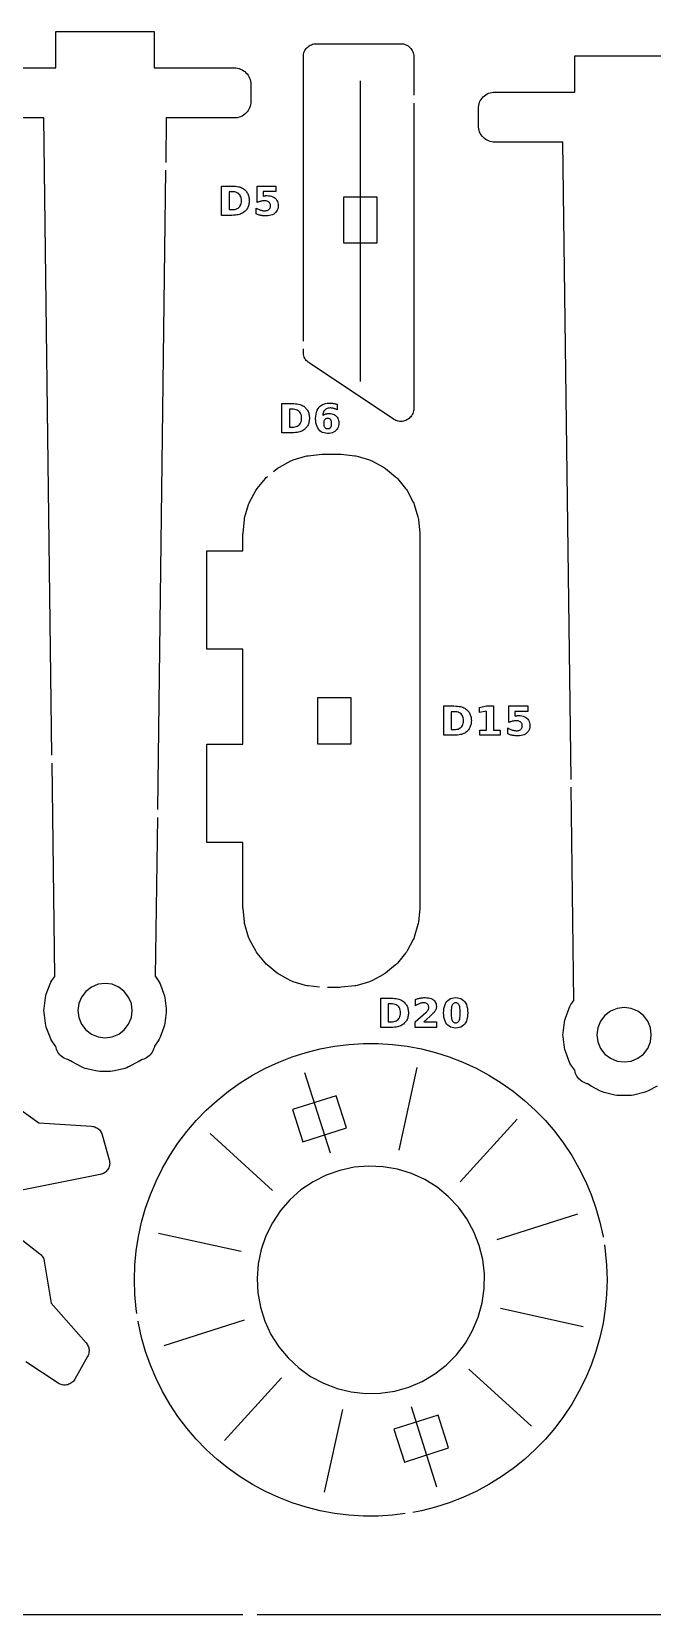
# Model space of a CAD drawing. Header units: millimetres. Extents: x 0 to 300, y 5 to 290.
# Drawn here: x 156.9 to 208.3, y 150 to 281.1 of the extents above; entities that cross this region are included whole.
import ezdxf

# ---------------------------------------------------------------- set-up
doc = ezdxf.new("R2010")
doc.units = ezdxf.units.MM
for name, color, linetype in [('CUT', 1, 'CONTINUOUS'), ('ENGRAVE', 5, 'CONTINUOUS'), ('SCORE', 7, 'CONTINUOUS')]:
    doc.layers.add(name, color=color, linetype=linetype)

msp = doc.modelspace()

# ---------------------------------------------------------------- linework, layer by layer
at = {"layer": 'CUT', "color": 1}
for points in [[(152.2982, 278.075), (158.925, 278.075), (158.925, 281.075), (167.075, 281.075), (167.075, 278.075), (173.7018, 278.075), (173.8348, 278.0685), (173.9683, 278.0487), (174.0992, 278.0159), (174.2262, 277.9704), (174.3482, 277.9127), (174.464, 277.8433), (174.5723, 277.763), (174.6723, 277.6723), (174.763, 277.5723), (174.8433, 277.464), (174.9127, 277.3482), (174.9704, 277.2262), (175.0159, 277.0992), (175.0487, 276.9683), (175.0685, 276.8348), (175.075, 276.7018), (175.075, 275.2982), (175.0685, 275.1652), (175.0487, 275.0317), (175.0159, 274.9008), (174.9704, 274.7738), (174.9127, 274.6518), (174.8433, 274.536), (174.763, 274.4277), (174.6723, 274.3277), (174.5723, 274.237), (174.464, 274.1567), (174.3482, 274.0873), (174.2262, 274.0296), (174.0992, 273.9841), (173.9683, 273.9513), (173.8348, 273.9315), (173.7018, 273.925), (168.074, 273.925), (168.0269, 270.2503)], [(179.425, 255.4534), (179.425, 279.0018), (179.4301, 279.1054), (179.4456, 279.2097), (179.4712, 279.3121), (179.5067, 279.4114), (179.5519, 279.5068), (179.6061, 279.5973), (179.6689, 279.682), (179.7398, 279.7602), (179.818, 279.8311), (179.9027, 279.8939), (179.9932, 279.9481), (180.0886, 279.9933), (180.1879, 280.0288), (180.2903, 280.0544), (180.3946, 280.0699), (180.4982, 280.075), (187.5018, 280.075), (187.6054, 280.0699), (187.7097, 280.0544), (187.8121, 280.0288), (187.9114, 279.9933), (188.0068, 279.9481), (188.0973, 279.8939), (188.182, 279.8311), (188.2602, 279.7602), (188.3311, 279.682), (188.3939, 279.5973), (188.4481, 279.5068), (188.4933, 279.4114), (188.5288, 279.3121), (188.5544, 279.2097), (188.5699, 279.1054), (188.575, 279.0018), (188.575, 275.8112)], [(201.6025, 219.1514), (200.926, 271.925), (195.2982, 271.925), (195.1652, 271.9315), (195.0317, 271.9513), (194.9008, 271.9841), (194.7738, 272.0296), (194.6518, 272.0873), (194.536, 272.1567), (194.4277, 272.237), (194.3277, 272.3277), (194.237, 272.4277), (194.1567, 272.536), (194.0873, 272.6518), (194.0296, 272.7738), (193.9841, 272.9008), (193.9513, 273.0317), (193.9315, 273.1652), (193.925, 273.2982), (193.925, 274.7018), (193.9315, 274.8348), (193.9513, 274.9683), (193.9841, 275.0992), (194.0296, 275.2262), (194.0873, 275.3482), (194.1567, 275.464), (194.237, 275.5723), (194.3277, 275.6723), (194.4277, 275.763), (194.536, 275.8433), (194.6518, 275.9127), (194.7738, 275.9704), (194.9008, 276.0159), (195.0317, 276.0487), (195.1652, 276.0685), (195.2982, 276.075), (201.925, 276.075), (201.925, 279.075), (210.075, 279.075)], [(188.575, 275.1612), (188.575, 249.8667), (188.5699, 249.7632), (188.5545, 249.6589), (188.5288, 249.5566), (188.4933, 249.4573), (188.4483, 249.3619), (188.3941, 249.2715), (188.3313, 249.1868), (188.2605, 249.1086), (188.1824, 249.0378), (188.0977, 248.9749), (188.0073, 248.9206), (187.912, 248.8755), (187.8127, 248.8399), (187.7104, 248.8142), (187.6061, 248.7987), (187.5008, 248.7934), (187.3955, 248.7985), (187.2912, 248.8139), (187.1888, 248.8394), (187.0895, 248.8749), (186.9942, 248.9199), (186.9052, 248.973), (179.9022, 253.6418), (179.8188, 253.7035), (179.7404, 253.7743), (179.6694, 253.8525), (179.6065, 253.9373), (179.5521, 254.0279), (179.5069, 254.1233), (179.4713, 254.2228), (179.4456, 254.3252), (179.4301, 254.4297), (179.425, 254.5333), (179.425, 254.8034)], [(158.6025, 221.1514), (157.926, 273.925), (152.2982, 273.925)], [(168.0186, 269.6004), (167.3398, 216.6547)], [(176.9667, 244.6552), (177.2665, 244.9012), (177.3498, 244.963), (177.4387, 245.0163), (178.392, 245.5258), (178.4857, 245.5701), (178.5833, 245.605), (179.6177, 245.9188), (179.7182, 245.944), (179.8207, 245.9592), (180.9456, 246.07), (181.0473, 246.075), (182.4527, 246.075), (182.5544, 246.07), (183.6793, 245.9592), (183.7818, 245.944), (183.8823, 245.9188), (184.9167, 245.605), (185.0143, 245.5701), (185.108, 245.5258), (186.0613, 245.0163), (186.1502, 244.963), (186.2335, 244.9012), (187.0691, 244.2155), (187.1459, 244.1459), (187.2155, 244.0691), (187.9012, 243.2335), (187.963, 243.1502), (188.0163, 243.0613), (188.5258, 242.108), (188.5701, 242.0143), (188.605, 241.9167), (188.9188, 240.8823), (188.944, 240.7818), (188.9592, 240.6793), (189.07, 239.5544), (189.075, 239.4527), (189.075, 208.5473), (189.07, 208.4456), (188.9592, 207.3207), (188.944, 207.2182), (188.9188, 207.1177), (188.605, 206.0833), (188.5701, 205.9857), (188.5258, 205.892), (188.0163, 204.9387), (187.963, 204.8498), (187.9012, 204.7665), (187.2155, 203.9309), (187.1459, 203.8541), (187.0691, 203.7845), (186.2335, 203.0988), (186.1502, 203.037), (186.0613, 202.9837), (185.108, 202.4742), (185.0143, 202.4299), (184.9167, 202.395), (183.8823, 202.0812), (183.7818, 202.056), (183.6793, 202.0408), (182.5544, 201.93), (182.4527, 201.925), (181.4193, 201.925)], [(180.7702, 201.9473), (179.8207, 202.0408), (179.7182, 202.056), (179.6177, 202.0812), (178.5833, 202.395), (178.4857, 202.4299), (178.392, 202.4742), (177.4387, 202.9837), (177.3498, 203.037), (177.2665, 203.0988), (176.4309, 203.7845), (176.3541, 203.8541), (176.2845, 203.9309), (175.5988, 204.7665), (175.537, 204.8498), (175.4837, 204.9387), (174.9742, 205.892), (174.9299, 205.9857), (174.895, 206.0833), (174.5812, 207.1177), (174.556, 207.2182), (174.5408, 207.3207), (174.43, 208.4456), (174.425, 208.5473), (174.425, 213.925), (171.425, 213.925), (171.425, 222.075), (174.425, 222.075), (174.425, 229.925), (171.425, 229.925), (171.425, 238.075), (174.425, 238.075), (174.425, 239.4527), (174.43, 239.5544), (174.5408, 240.6793), (174.556, 240.7818), (174.5812, 240.8823), (174.895, 241.9167), (174.9299, 242.0143), (174.9742, 242.108), (175.4837, 243.0613), (175.537, 243.1502), (175.5988, 243.2335), (176.2845, 244.0691), (176.3541, 244.1459), (176.4309, 244.2155), (176.4643, 244.2428)], [(167.3315, 216.0048), (167.1628, 202.8504), (167.1633, 202.8392), (167.1692, 202.8295), (167.4006, 202.4943), (167.4854, 202.3541), (167.5526, 202.2047), (167.8697, 201.3686), (167.9184, 201.2123), (167.9479, 201.0512), (168.0557, 200.1635), (168.0656, 200), (168.0557, 199.8365), (167.9479, 198.9488), (167.9184, 198.7877), (167.8697, 198.6314), (167.5526, 197.7953), (167.4854, 197.6459), (167.4006, 197.5057), (167.0948, 197.0627), (167.0866, 197.0494), (167.0606, 196.9269), (167.0207, 196.8003), (166.9688, 196.6782), (166.9054, 196.5617), (166.831, 196.4518), (166.7464, 196.3496), (166.6523, 196.256), (166.5497, 196.172), (166.4394, 196.0982), (166.3226, 196.0354), (166.2002, 195.9841), (166.0734, 195.9449), (166.0205, 195.934), (166.0053, 195.9299), (165.9066, 195.8513), (165.9054, 195.8529), (165.8776, 195.8311), (165.7374, 195.7464), (164.9456, 195.3308), (164.7963, 195.2636), (164.6399, 195.2149), (163.7717, 195.0009), (163.6106, 194.9713), (163.4471, 194.9615), (162.5529, 194.9615), (162.3894, 194.9713), (162.2283, 195.0009), (161.3601, 195.2149), (161.2037, 195.2636), (161.0544, 195.3308), (160.2626, 195.7464), (160.1224, 195.8311), (160.0946, 195.8529), (160.0934, 195.8513), (159.9947, 195.9299), (159.9795, 195.934), (159.9266, 195.9449), (159.7998, 195.9841), (159.6774, 196.0354), (159.5606, 196.0982), (159.4503, 196.172), (159.3477, 196.256), (159.2536, 196.3496), (159.169, 196.4518), (159.0946, 196.5617), (159.0312, 196.6782), (158.9793, 196.8003), (158.9394, 196.9269), (158.9134, 197.0494), (158.9052, 197.0627), (158.5994, 197.5057), (158.5146, 197.6459), (158.4474, 197.7953), (158.1303, 198.6314), (158.0816, 198.7877), (158.0521, 198.9488), (157.9443, 199.8365), (157.9344, 200), (157.9443, 200.1635), (158.0521, 201.0512), (158.0816, 201.2123), (158.1303, 201.3686), (158.4474, 202.2047), (158.5146, 202.3541), (158.5994, 202.4943), (158.8308, 202.8295), (158.8367, 202.8392), (158.8372, 202.8504), (158.6109, 220.5014)], [(208.7374, 193.7464), (207.9456, 193.3308), (207.7963, 193.2636), (207.6399, 193.2149), (206.7717, 193.0009), (206.6106, 192.9713), (206.4471, 192.9615), (205.5529, 192.9615), (205.3894, 192.9713), (205.2283, 193.0009), (204.3601, 193.2149), (204.2037, 193.2636), (204.0544, 193.3308), (203.2626, 193.7464), (203.1224, 193.8311), (203.0946, 193.8529), (203.0934, 193.8513), (202.9947, 193.9299), (202.9795, 193.934), (202.9266, 193.9449), (202.7998, 193.9841), (202.6774, 194.0354), (202.5606, 194.0982), (202.4503, 194.172), (202.3477, 194.256), (202.2536, 194.3496), (202.169, 194.4518), (202.0946, 194.5617), (202.0312, 194.6782), (201.9793, 194.8003), (201.9394, 194.9269), (201.9134, 195.0494), (201.9052, 195.0627), (201.5994, 195.5057), (201.5146, 195.6459), (201.4474, 195.7953), (201.1303, 196.6314), (201.0816, 196.7877), (201.0521, 196.9488), (200.9443, 197.8365), (200.9344, 198), (200.9443, 198.1635), (201.0521, 199.0512), (201.0816, 199.2123), (201.1303, 199.3686), (201.4474, 200.2047), (201.5146, 200.3541), (201.5994, 200.4943), (201.8308, 200.8295), (201.8367, 200.8392), (201.8372, 200.8504), (201.6109, 218.5014)], [(165.6448, 174.9231), (165.5867, 175.2976), (165.4755, 176.4981), (165.4384, 177.7031), (165.4755, 178.9082), (165.5867, 180.1087), (165.7717, 181.3), (166.0296, 182.4778), (166.3595, 183.6374), (166.7602, 184.7745), (167.2302, 185.8847), (167.7676, 186.964), (168.3704, 188.0081), (169.0363, 189.0131), (169.7629, 189.9752), (170.5473, 190.8907), (171.3866, 191.7563), (172.2775, 192.5685), (173.2168, 193.3243), (174.2008, 194.0209), (175.2259, 194.6556), (176.2881, 195.226), (177.3833, 195.7299), (178.5075, 196.1654), (179.6564, 196.5309), (180.8257, 196.825), (182.0108, 197.0465), (183.2073, 197.1947), (184.4106, 197.2689), (185.6162, 197.2689), (186.8196, 197.1946), (188.0161, 197.0465), (189.2012, 196.825), (190.3704, 196.5309), (191.5193, 196.1654), (192.6435, 195.7299), (193.7387, 195.226), (194.8009, 194.6556), (195.826, 194.0209), (196.81, 193.3243), (197.7493, 192.5685), (198.6402, 191.7563), (199.4795, 190.8907), (200.2639, 189.9752), (200.9905, 189.013), (201.6564, 188.008), (202.2592, 186.9639), (202.7966, 185.8847), (203.2666, 184.7744), (203.6673, 183.6373), (203.9972, 182.4777), (204.2551, 181.3), (204.2649, 181.237)], [(154.6547, 192.753), (157.5143, 190.6988), (157.5153, 190.6982), (157.5165, 190.698), (161.8867, 190.4218), (161.9768, 190.4118), (162.0673, 190.3929), (162.1556, 190.3656), (162.2409, 190.33), (162.3225, 190.2865), (162.3996, 190.2355), (162.4715, 190.1774), (162.5376, 190.1128), (162.5972, 190.0422), (162.6499, 189.9663), (162.6952, 189.8857), (162.7327, 189.8012), (162.7614, 189.7152), (163.3472, 187.6378), (163.3681, 187.5475), (163.3803, 187.4537), (163.3833, 187.3592), (163.3772, 187.2648), (163.362, 187.1715), (163.3378, 187.08), (163.3049, 186.9914), (163.2635, 186.9064), (163.2141, 186.8257), (163.1571, 186.7503), (163.0931, 186.6807), (163.0226, 186.6176), (162.9463, 186.5617), (162.865, 186.5134), (162.7794, 186.4732), (162.6903, 186.4415), (162.6004, 186.419), (155.2788, 184.9627)], [(155.5542, 181.4622), (157.6081, 179.847), (157.6752, 179.789), (157.7378, 179.7238), (157.7942, 179.6531), (157.8437, 179.5775), (157.886, 179.4976), (157.9207, 179.4141), (157.9476, 179.3278), (157.9659, 179.2411), (158.5355, 175.7665), (158.5357, 175.7654), (158.5364, 175.7644), (161.4314, 172.4788), (161.488, 172.408), (161.5387, 172.3307), (161.5818, 172.249), (161.6169, 172.1635), (161.6439, 172.0751), (161.6623, 171.9845), (161.6721, 171.8926), (161.6731, 171.8002), (161.6653, 171.708), (161.6489, 171.6171), (161.624, 171.5281), (161.5907, 171.4419), (161.5502, 171.3607), (160.4955, 169.4776), (160.4464, 169.3989), (160.3887, 169.324), (160.324, 169.255), (160.253, 169.1926), (160.1762, 169.1374), (160.0944, 169.0898), (160.0085, 169.0504), (159.9191, 169.0196), (159.8271, 168.9975), (159.7335, 168.9844), (159.639, 168.9805), (159.5446, 168.9857), (159.4511, 169.0001), (159.3595, 169.0234), (159.2705, 169.0555), (159.1851, 169.0961), (159.1056, 169.1439), (156.4399, 170.925)], [(204.3646, 180.5947), (204.4401, 180.1086), (204.5513, 178.9082), (204.5884, 177.7031), (204.5513, 176.498), (204.4401, 175.2976), (204.2551, 174.1062), (203.9972, 172.9285), (203.6673, 171.7689), (203.2666, 170.6318), (202.7966, 169.5215), (202.2592, 168.4423), (201.6564, 167.3982), (200.9905, 166.3932), (200.2639, 165.431), (199.4795, 164.5155), (198.6402, 163.65), (197.7492, 162.8377), (196.81, 162.0819), (195.8259, 161.3853), (194.8009, 160.7506), (193.7387, 160.1803), (192.6434, 159.6764), (191.5192, 159.2408), (190.3703, 158.8753), (189.2011, 158.5813), (188.4904, 158.4484)], [(187.8499, 158.3392), (186.8195, 158.2116), (185.6162, 158.1374), (184.4106, 158.1374), (183.2072, 158.2116), (182.0107, 158.3597), (180.8256, 158.5813), (179.6564, 158.8754), (178.5075, 159.2408), (177.3833, 159.6764), (176.288, 160.1803), (175.2259, 160.7507), (174.2008, 161.3853), (173.2168, 162.0819), (172.2775, 162.8378), (171.3865, 163.65), (170.5472, 164.5155), (169.7628, 165.4311), (169.0363, 166.3932), (168.3703, 167.3982), (167.7675, 168.4423), (167.2301, 169.5215), (166.7602, 170.6318), (166.3595, 171.7689), (166.0296, 172.9285), (165.7716, 174.1062), (165.7445, 174.2808)], [(125.6, 150), (174.4, 150)], [(175.6, 150), (224.4, 150)]]:
    msp.add_lwpolyline(points, dxfattribs=at)
for points in [[(185.5392, 267.3723), (182.7492, 267.3723), (182.7492, 263.5823), (185.5392, 263.5823), (185.5392, 267.3723)], [(183.395, 225.895), (180.605, 225.895), (180.605, 222.105), (183.395, 222.105), (183.395, 225.895)], [(160.8229, 199.4166), (161.048, 198.873), (161.4062, 198.4062), (161.873, 198.048), (162.4166, 197.8229), (163, 197.7461), (163.5834, 197.8229), (164.127, 198.048), (164.5938, 198.4062), (164.952, 198.873), (165.1771, 199.4166), (165.2539, 200), (165.1771, 200.5834), (164.952, 201.127), (164.5938, 201.5938), (164.127, 201.952), (163.5834, 202.1771), (163, 202.2539), (162.4166, 202.1771), (161.873, 201.952), (161.4062, 201.5938), (161.048, 201.127), (160.8229, 200.5834), (160.7461, 200), (160.8229, 199.4166)], [(203.8229, 197.4166), (204.048, 196.873), (204.4062, 196.4062), (204.873, 196.048), (205.4166, 195.8229), (206, 195.7461), (206.5834, 195.8229), (207.127, 196.048), (207.5938, 196.4062), (207.952, 196.873), (208.1771, 197.4166), (208.2539, 198), (208.1771, 198.5834), (207.952, 199.127), (207.5938, 199.5938), (207.127, 199.952), (206.5834, 200.1771), (206, 200.2539), (205.4166, 200.1771), (204.873, 199.952), (204.4062, 199.5938), (204.048, 199.127), (203.8229, 198.5834), (203.7461, 198), (203.8229, 197.4166)], [(182.1522, 192.9481), (178.5405, 191.7992), (179.3863, 189.1405), (182.998, 190.2894), (182.1522, 192.9481)], [(193.9947, 180.5603), (193.5556, 181.6853), (192.9763, 182.745), (192.2661, 183.7219), (191.4369, 184.5999), (190.5023, 185.3647), (189.4774, 186.0037), (188.3793, 186.5064), (187.226, 186.8646), (186.0363, 187.0723), (184.8298, 187.1262), (183.6263, 187.0253), (182.4456, 186.7714), (181.307, 186.3686), (180.2293, 185.8235), (179.2302, 185.1451), (178.326, 184.3444), (177.5317, 183.4347), (176.8601, 182.4309), (176.3225, 181.3495), (175.9276, 180.2082), (175.6818, 179.0258), (175.5893, 177.8216), (175.6515, 176.6155), (175.8674, 175.4273), (176.2336, 174.2764), (176.7438, 173.1818), (177.3899, 172.1614), (178.1612, 171.2321), (179.0449, 170.4089), (180.0267, 169.7056), (181.0903, 169.1336), (182.2184, 168.7022), (183.3923, 168.4187), (184.5929, 168.2877), (185.8004, 168.3112), (186.9949, 168.4889), (188.1569, 168.818), (189.2673, 169.2929), (190.3079, 169.9059), (191.2615, 170.647), (192.1125, 171.5039), (192.847, 172.4626), (193.4528, 173.5074), (193.92, 174.6211), (194.241, 175.7853), (194.4105, 176.9811), (194.4257, 178.1887), (194.2863, 179.3883), (193.9947, 180.5603)], [(190.5993, 166.494), (186.9305, 165.3269), (187.7945, 162.611), (191.4633, 163.7781), (190.5993, 166.494)]]:
    msp.add_lwpolyline(points, close=True, dxfattribs=at)
at = {"layer": 'ENGRAVE', "color": 5}
for points in [[(173.4914, 268.2883), (173.6523, 268.2818), (173.7976, 268.2708), (173.9271, 268.2554), (174.041, 268.2357), (174.1392, 268.2116), (174.2274, 268.1822), (174.3113, 268.1468), (174.3908, 268.1052), (174.4661, 268.0575), (174.5372, 268.0037), (174.6039, 267.9438), (174.6584, 267.8876), (174.708, 267.8286), (174.7528, 267.7668), (174.7927, 267.7022), (174.8277, 267.6348), (174.8578, 267.5646), (174.8831, 267.4914), (174.9039, 267.4151), (174.92, 267.3355), (174.9316, 267.2528), (174.9385, 267.167), (174.9408, 267.078), (174.9385, 266.9879), (174.9316, 266.9012), (174.92, 266.8177), (174.9039, 266.7376), (174.8831, 266.6608), (174.8578, 266.5872), (174.8277, 266.5168), (174.7927, 266.4492), (174.7528, 266.3844), (174.708, 266.3225), (174.6584, 266.2634), (174.6039, 266.2072), (174.5366, 266.1473), (174.465, 266.0935), (174.389, 266.0459), (174.3087, 266.0043), (174.2241, 265.9688), (174.1351, 265.9394), (174.0364, 265.9153), (173.9224, 265.8956), (173.7933, 265.8802), (173.649, 265.8693), (173.4895, 265.8627), (173.3148, 265.8605), (172.654, 265.8605), (172.654, 268.2905), (173.3148, 268.2905), (173.4914, 268.2883)], [(173.5052, 266.3341), (173.6282, 266.3394), (173.7411, 266.3553), (173.844, 266.3818), (173.9367, 266.4188), (174.0194, 266.4664), (174.092, 266.5246), (174.1539, 266.5928), (174.2046, 266.6707), (174.244, 266.7581), (174.2721, 266.8552), (174.289, 266.9618), (174.2946, 267.078), (174.289, 267.1936), (174.2722, 267.2997), (174.2442, 267.3962), (174.2049, 267.4831), (174.1545, 267.5604), (174.0928, 267.6281), (174.0204, 267.6858), (173.9378, 267.733), (173.845, 267.7697), (173.742, 267.7959), (173.6287, 267.8116), (173.5052, 267.8169), (173.2806, 267.8169), (173.2806, 266.3341), (173.5052, 266.3341)], [(177.1591, 268.2905), (177.1591, 267.8299), (176.1011, 267.8299), (176.1011, 267.4539), (176.125, 267.4602), (176.149, 267.466), (176.1729, 267.4712), (176.197, 267.476), (176.221, 267.4803), (176.2452, 267.484), (176.2695, 267.4873), (176.2941, 267.4899), (176.319, 267.492), (176.3443, 267.4935), (176.3698, 267.4943), (176.3957, 267.4946), (176.5384, 267.4885), (176.6701, 267.4699), (176.7908, 267.4391), (176.9006, 267.3959), (176.9995, 267.3403), (177.0875, 267.2725), (177.163, 267.1935), (177.2249, 267.1049), (177.273, 267.0065), (177.3074, 266.8985), (177.328, 266.7807), (177.3348, 266.6532), (177.3274, 266.5266), (177.3049, 266.4096), (177.2675, 266.302), (177.2151, 266.2039), (177.1478, 266.1154), (177.0655, 266.0363), (176.9699, 265.9682), (176.8627, 265.9124), (176.7438, 265.8691), (176.6134, 265.8381), (176.4713, 265.8195), (176.3176, 265.8133), (176.2488, 265.8144), (176.1802, 265.8177), (176.1119, 265.8233), (176.0438, 265.831), (175.9759, 265.841), (175.9083, 265.8532), (175.8408, 265.8676), (175.7734, 265.8844), (175.7062, 265.9034), (175.6392, 265.9248), (175.5722, 265.9485), (175.5054, 265.9744), (175.5054, 266.4676), (175.571, 266.4312), (175.6355, 266.398), (175.6989, 266.3679), (175.7611, 266.341), (175.8222, 266.3173), (175.8822, 266.2967), (175.9411, 266.2793), (175.9988, 266.2651), (176.0553, 266.254), (176.1108, 266.2461), (176.1651, 266.2413), (176.2183, 266.2397), (176.2916, 266.2428), (176.3595, 266.2521), (176.422, 266.2676), (176.4791, 266.2893), (176.5308, 266.3172), (176.5772, 266.3512), (176.6172, 266.3906), (176.65, 266.4343), (176.6755, 266.4825), (176.6937, 266.535), (176.7046, 266.5919), (176.7082, 266.6532), (176.7046, 266.7149), (176.6937, 266.7722), (176.6755, 266.8249), (176.65, 266.8731), (176.6172, 266.9167), (176.5772, 266.9559), (176.5308, 266.9897), (176.4791, 267.0174), (176.422, 267.0389), (176.3595, 267.0543), (176.2916, 267.0635), (176.2183, 267.0666), (176.1728, 267.0656), (176.1263, 267.0627), (176.0787, 267.0578), (176.0302, 267.051), (175.9807, 267.0423), (175.9302, 267.0316), (175.8786, 267.0188), (175.8257, 267.004), (175.7715, 266.987), (175.7161, 266.9679), (175.6594, 266.9467), (175.6015, 266.9233), (175.6015, 268.2905), (177.1591, 268.2905)], [(178.4787, 250.2765), (178.6396, 250.2699), (178.7849, 250.259), (178.9144, 250.2436), (179.0283, 250.2239), (179.1265, 250.1997), (179.2147, 250.1704), (179.2986, 250.1349), (179.3781, 250.0933), (179.4534, 250.0457), (179.5245, 249.9919), (179.5912, 249.932), (179.6457, 249.8758), (179.6953, 249.8168), (179.7401, 249.755), (179.78, 249.6904), (179.815, 249.623), (179.8451, 249.5528), (179.8704, 249.4796), (179.8912, 249.4032), (179.9073, 249.3237), (179.9189, 249.241), (179.9258, 249.1551), (179.9281, 249.0661), (179.9258, 248.9761), (179.9189, 248.8893), (179.9073, 248.8059), (179.8912, 248.7258), (179.8704, 248.6489), (179.8451, 248.5754), (179.815, 248.5049), (179.78, 248.4373), (179.7401, 248.3726), (179.6953, 248.3106), (179.6457, 248.2516), (179.5912, 248.1954), (179.5239, 248.1355), (179.4523, 248.0817), (179.3763, 248.034), (179.296, 247.9924), (179.2114, 247.957), (179.1224, 247.9276), (179.0237, 247.9035), (178.9097, 247.8838), (178.7806, 247.8684), (178.6363, 247.8574), (178.4768, 247.8509), (178.3021, 247.8487), (177.6413, 247.8487), (177.6413, 250.2787), (178.3021, 250.2787), (178.4787, 250.2765)], [(178.4925, 248.3223), (178.6155, 248.3276), (178.7284, 248.3435), (178.8313, 248.3699), (178.924, 248.4069), (179.0067, 248.4546), (179.0793, 248.5127), (179.1412, 248.581), (179.1919, 248.6589), (179.2313, 248.7463), (179.2594, 248.8433), (179.2763, 248.9499), (179.2819, 249.0661), (179.2763, 249.1818), (179.2595, 249.2878), (179.2315, 249.3843), (179.1922, 249.4712), (179.1418, 249.5485), (179.0801, 249.6163), (179.0077, 249.6739), (178.9251, 249.7211), (178.8323, 249.7579), (178.7293, 249.7841), (178.616, 249.7998), (178.4925, 249.8051), (178.2679, 249.8051), (178.2679, 248.3223), (178.4925, 248.3223)], [(182.1653, 249.7893), (182.1153, 249.8106), (182.0662, 249.8297), (182.0182, 249.8466), (181.9711, 249.8615), (181.925, 249.8742), (181.8796, 249.8849), (181.8346, 249.8937), (181.7899, 249.9005), (181.7456, 249.9053), (181.7017, 249.9083), (181.6581, 249.9092), (181.5682, 249.9049), (181.4852, 249.892), (181.4091, 249.8704), (181.3398, 249.8401), (181.2774, 249.8013), (181.2219, 249.7538), (181.1734, 249.6978), (181.1322, 249.6334), (181.0982, 249.5607), (181.0714, 249.4796), (181.0519, 249.3902), (181.0396, 249.2924), (181.0759, 249.3178), (181.1132, 249.3411), (181.1515, 249.3621), (181.1908, 249.381), (181.2311, 249.3976), (181.2723, 249.412), (181.3148, 249.4242), (181.3584, 249.4341), (181.4034, 249.4419), (181.4496, 249.4474), (181.497, 249.4508), (181.5458, 249.4519), (181.666, 249.4458), (181.7783, 249.4276), (181.8825, 249.3973), (181.9787, 249.3549), (182.067, 249.3004), (182.1472, 249.2338), (182.2171, 249.1573), (182.2742, 249.0734), (182.3187, 248.9819), (182.3505, 248.8829), (182.3695, 248.7765), (182.3759, 248.6625), (182.3688, 248.5366), (182.3475, 248.4193), (182.312, 248.3107), (182.2623, 248.2107), (182.1984, 248.1194), (182.1203, 248.0367), (182.0303, 247.9648), (181.9306, 247.906), (181.8213, 247.8603), (181.7022, 247.8276), (181.5735, 247.808), (181.4351, 247.8015), (181.2832, 247.8104), (181.1431, 247.837), (181.015, 247.8814), (180.8987, 247.9436), (180.7944, 248.0236), (180.7019, 248.1213), (180.6225, 248.2353), (180.5576, 248.3643), (180.5072, 248.5081), (180.4711, 248.6667), (180.4495, 248.8403), (180.4423, 249.0287), (180.4507, 249.2223), (180.476, 249.4015), (180.5182, 249.5664), (180.5772, 249.717), (180.6531, 249.8532), (180.7458, 249.9751), (180.8533, 250.0803), (180.9732, 250.1664), (181.1057, 250.2333), (181.2507, 250.2811), (181.4083, 250.3098), (181.5783, 250.3194), (181.6339, 250.3187), (181.689, 250.3165), (181.7435, 250.3129), (181.7975, 250.3078), (181.851, 250.3013), (181.9039, 250.2933), (181.9564, 250.2839), (182.0087, 250.2731), (182.0609, 250.2608), (182.1129, 250.247), (182.1647, 250.2318), (182.2164, 250.2152), (182.2164, 249.766), (182.1653, 249.7893)], [(181.3412, 249.0364), (181.2978, 249.0216), (181.259, 249.0008), (181.2247, 248.9742), (181.195, 248.9416), (181.1699, 248.9031), (181.1494, 248.8587), (181.1334, 248.8084), (181.122, 248.7521), (181.1151, 248.6899), (181.1128, 248.6218), (181.1151, 248.5537), (181.122, 248.4915), (181.1334, 248.4352), (181.1494, 248.3849), (181.1699, 248.3405), (181.195, 248.302), (181.2247, 248.2694), (181.259, 248.2427), (181.2978, 248.222), (181.3412, 248.2072), (181.3891, 248.1983), (181.4416, 248.1954), (181.4946, 248.1983), (181.543, 248.2072), (181.5867, 248.222), (181.6257, 248.2427), (181.6601, 248.2694), (181.6898, 248.302), (181.7149, 248.3405), (181.7355, 248.3849), (181.7515, 248.4352), (181.7629, 248.4915), (181.7697, 248.5537), (181.772, 248.6218), (181.7697, 248.6899), (181.7629, 248.7521), (181.7515, 248.8084), (181.7355, 248.8587), (181.7149, 248.9031), (181.6898, 248.9416), (181.6601, 248.9742), (181.6257, 249.0008), (181.5867, 249.0216), (181.543, 249.0364), (181.4946, 249.0453), (181.4416, 249.0482), (181.3891, 249.0453), (181.3412, 249.0364)], [(192.0543, 225.2212), (192.1996, 225.2103), (192.3291, 225.1949), (192.443, 225.1752), (192.5412, 225.1511), (192.6294, 225.1217), (192.7133, 225.0862), (192.7928, 225.0447), (192.8681, 224.997), (192.9392, 224.9432), (193.0059, 224.8833), (193.0604, 224.8271), (193.11, 224.7681), (193.1548, 224.7063), (193.1947, 224.6417), (193.2297, 224.5743), (193.2598, 224.5041), (193.2851, 224.4309), (193.3059, 224.3545), (193.322, 224.275), (193.3336, 224.1923), (193.3405, 224.1065), (193.3428, 224.0174), (193.3405, 223.9274), (193.3336, 223.8407), (193.322, 223.7572), (193.3059, 223.6771), (193.2851, 223.6003), (193.2598, 223.5267), (193.2297, 223.4563), (193.1947, 223.3887), (193.1548, 223.3239), (193.11, 223.262), (193.0604, 223.2029), (193.0059, 223.1467), (192.9386, 223.0868), (192.867, 223.033), (192.791, 222.9853), (192.7107, 222.9438), (192.6261, 222.9083), (192.5371, 222.8789), (192.4384, 222.8548), (192.3244, 222.8351), (192.1953, 222.8197), (192.051, 222.8088), (191.8915, 222.8022), (191.7168, 222.8), (191.056, 222.8), (191.056, 225.23), (191.7168, 225.23), (191.8934, 225.2278), (192.0543, 225.2212)], [(192.0302, 223.2789), (192.1431, 223.2948), (192.246, 223.3212), (192.3387, 223.3583), (192.4214, 223.4059), (192.494, 223.4641), (192.5559, 223.5323), (192.6066, 223.6102), (192.646, 223.6976), (192.6741, 223.7946), (192.691, 223.9013), (192.6966, 224.0174), (192.691, 224.1331), (192.6742, 224.2392), (192.6462, 224.3356), (192.6069, 224.4225), (192.5565, 224.4999), (192.4948, 224.5676), (192.4224, 224.6253), (192.3398, 224.6725), (192.247, 224.7092), (192.144, 224.7354), (192.0307, 224.7511), (191.9072, 224.7564), (191.6826, 224.7564), (191.6826, 223.2736), (191.9072, 223.2736), (192.0302, 223.2789)], [(194.5943, 224.8036), (194.0262, 224.6864), (194.0262, 225.1128), (194.591, 225.23), (195.1867, 225.23), (195.1867, 223.2329), (195.7401, 223.2329), (195.7401, 222.8), (194.0409, 222.8), (194.0409, 223.2329), (194.5943, 223.2329), (194.5943, 224.8036)], [(198.0137, 225.23), (198.0137, 224.7694), (196.9558, 224.7694), (196.9558, 224.3934), (196.9797, 224.3997), (197.0036, 224.4055), (197.0276, 224.4107), (197.0516, 224.4155), (197.0757, 224.4198), (197.0998, 224.4235), (197.1241, 224.4268), (197.1488, 224.4294), (197.1737, 224.4315), (197.1989, 224.4329), (197.2245, 224.4338), (197.2504, 224.4341), (197.393, 224.4279), (197.5247, 224.4094), (197.6455, 224.3786), (197.7553, 224.3354), (197.8542, 224.2798), (197.9421, 224.2119), (198.0177, 224.133), (198.0796, 224.0444), (198.1277, 223.946), (198.162, 223.838), (198.1826, 223.7202), (198.1895, 223.5926), (198.182, 223.4661), (198.1596, 223.349), (198.1222, 223.2415), (198.0698, 223.1434), (198.0025, 223.0549), (197.9201, 222.9758), (197.8246, 222.9076), (197.7173, 222.8519), (197.5985, 222.8085), (197.468, 222.7776), (197.326, 222.759), (197.1723, 222.7528), (197.1035, 222.7539), (197.0349, 222.7572), (196.9666, 222.7628), (196.8985, 222.7705), (196.8306, 222.7805), (196.7629, 222.7927), (196.6954, 222.8071), (196.6281, 222.8239), (196.5609, 222.8429), (196.4938, 222.8643), (196.4269, 222.888), (196.3601, 222.9139), (196.3601, 223.4071), (196.4257, 223.3707), (196.4902, 223.3375), (196.5536, 223.3074), (196.6158, 223.2805), (196.6769, 223.2568), (196.7369, 223.2362), (196.7957, 223.2188), (196.8534, 223.2046), (196.91, 223.1935), (196.9655, 223.1856), (197.0198, 223.1808), (197.073, 223.1792), (197.1462, 223.1823), (197.2141, 223.1916), (197.2766, 223.2071), (197.3338, 223.2288), (197.3855, 223.2567), (197.4319, 223.2907), (197.4719, 223.3301), (197.5047, 223.3738), (197.5301, 223.4219), (197.5483, 223.4745), (197.5593, 223.5314), (197.5629, 223.5926), (197.5593, 223.6544), (197.5483, 223.7116), (197.5301, 223.7644), (197.5047, 223.8126), (197.4719, 223.8562), (197.4319, 223.8954), (197.3855, 223.9292), (197.3338, 223.9569), (197.2766, 223.9784), (197.2141, 223.9938), (197.1462, 224.003), (197.073, 224.0061), (197.0275, 224.0051), (196.9809, 224.0022), (196.9334, 223.9973), (196.8849, 223.9905), (196.8354, 223.9818), (196.7849, 223.9711), (196.7333, 223.9583), (196.6804, 223.9435), (196.6262, 223.9265), (196.5708, 223.9074), (196.5141, 223.8862), (196.4561, 223.8628), (196.4561, 225.23), (198.0137, 225.23)], [(186.8378, 201.0242), (186.983, 201.0132), (187.1126, 200.9979), (187.2264, 200.9781), (187.3246, 200.954), (187.4128, 200.9247), (187.4967, 200.8892), (187.5763, 200.8476), (187.6516, 200.7999), (187.7226, 200.7462), (187.7893, 200.6863), (187.8438, 200.6301), (187.8934, 200.5711), (187.9382, 200.5093), (187.9781, 200.4447), (188.0131, 200.3773), (188.0432, 200.307), (188.0685, 200.2338), (188.0893, 200.1575), (188.1054, 200.078), (188.117, 199.9953), (188.1239, 199.9094), (188.1262, 199.8204), (188.1239, 199.7304), (188.117, 199.6436), (188.1054, 199.5602), (188.0893, 199.48), (188.0685, 199.4032), (188.0432, 199.3297), (188.0131, 199.2592), (187.9781, 199.1916), (187.9382, 199.1268), (187.8934, 199.0649), (187.8438, 199.0058), (187.7893, 198.9496), (187.722, 198.8897), (187.6504, 198.836), (187.5744, 198.7883), (187.4941, 198.7467), (187.4095, 198.7112), (187.3205, 198.6819), (187.2218, 198.6578), (187.1079, 198.638), (186.9787, 198.6227), (186.8344, 198.6117), (186.6749, 198.6051), (186.5002, 198.6029), (185.8394, 198.6029), (185.8394, 201.033), (186.5002, 201.033), (186.6768, 201.0308), (186.8378, 201.0242)], [(186.8136, 199.0819), (186.9266, 199.0977), (187.0294, 199.1242), (187.1221, 199.1612), (187.2048, 199.2088), (187.2774, 199.267), (187.3393, 199.3353), (187.39, 199.4131), (187.4294, 199.5006), (187.4575, 199.5976), (187.4744, 199.7042), (187.48, 199.8204), (187.4744, 199.936), (187.4576, 200.0421), (187.4296, 200.1386), (187.3903, 200.2255), (187.3399, 200.3028), (187.2782, 200.3705), (187.2058, 200.4282), (187.1232, 200.4754), (187.0304, 200.5121), (186.9274, 200.5383), (186.8141, 200.5541), (186.6906, 200.5593), (186.466, 200.5593), (186.466, 199.0766), (186.6906, 199.0766), (186.8136, 199.0819)], [(190.4633, 198.6029), (188.6973, 198.6029), (188.6973, 199.0636), (189.5844, 199.8464), (189.6223, 199.8821), (189.6567, 199.9175), (189.6877, 199.9526), (189.7153, 199.9875), (189.7395, 200.0221), (189.7602, 200.0564), (189.7776, 200.0908), (189.7918, 200.1257), (189.8029, 200.161), (189.8108, 200.1967), (189.8156, 200.2329), (189.8171, 200.2696), (189.814, 200.3247), (189.8044, 200.3761), (189.7885, 200.4238), (189.7661, 200.4678), (189.7375, 200.5081), (189.7024, 200.5447), (189.662, 200.5765), (189.6175, 200.6025), (189.5687, 200.6228), (189.5158, 200.6373), (189.4586, 200.6459), (189.3972, 200.6488), (189.3476, 200.6471), (189.2965, 200.6419), (189.2438, 200.6332), (189.1896, 200.621), (189.1339, 200.6053), (189.0766, 200.5862), (189.0178, 200.5636), (188.9578, 200.5376), (188.8963, 200.5083), (188.8335, 200.4755), (188.7694, 200.4394), (188.7039, 200.3998), (188.7039, 200.9337), (188.7743, 200.9561), (188.8444, 200.9766), (188.9142, 200.9953), (188.9838, 201.0122), (189.0531, 201.0271), (189.1222, 201.0403), (189.1908, 201.0515), (189.2591, 201.0606), (189.3268, 201.0677), (189.3941, 201.0728), (189.461, 201.0759), (189.5274, 201.0769), (189.6674, 201.0716), (189.7966, 201.0556), (189.915, 201.0289), (190.0226, 200.9915), (190.1194, 200.9435), (190.2053, 200.8848), (190.2792, 200.8166), (190.3396, 200.74), (190.3866, 200.6549), (190.4202, 200.5615), (190.4403, 200.4596), (190.447, 200.3494), (190.4442, 200.2839), (190.4356, 200.22), (190.4214, 200.1575), (190.4014, 200.0965), (190.3758, 200.0371), (190.3445, 199.9791), (190.304, 199.9186), (190.251, 199.8517), (190.1854, 199.7783), (190.1072, 199.6984), (190.0165, 199.6121), (189.9132, 199.5193), (189.394, 199.0636), (190.4633, 199.0636), (190.4633, 198.6029)], [(193.0172, 199.4436), (192.9811, 199.2806), (192.9304, 199.133), (192.8653, 199.0007), (192.7858, 198.8837), (192.6929, 198.7835), (192.5879, 198.7015), (192.4708, 198.6377), (192.3416, 198.5922), (192.2003, 198.5649), (192.0468, 198.5557), (191.8929, 198.5649), (191.7511, 198.5922), (191.6216, 198.6377), (191.5043, 198.7015), (191.3992, 198.7835), (191.3063, 198.8837), (191.2267, 199.0007), (191.1616, 199.133), (191.111, 199.2806), (191.0748, 199.4436), (191.0531, 199.6219), (191.0458, 199.8155), (191.0531, 200.0096), (191.0748, 200.1883), (191.111, 200.3516), (191.1616, 200.4995), (191.2267, 200.6319), (191.3063, 200.7489), (191.3992, 200.8492), (191.5043, 200.9311), (191.6216, 200.9949), (191.7511, 201.0405), (191.8929, 201.0678), (192.0468, 201.0769), (192.2003, 201.0678), (192.3416, 201.0405), (192.4708, 200.9949), (192.5879, 200.9311), (192.6929, 200.8492), (192.7858, 200.7489), (192.8653, 200.6319), (192.9304, 200.4995), (192.9811, 200.3516), (193.0172, 200.1883), (193.0389, 200.0096), (193.0462, 199.8155), (193.0389, 199.6219), (193.0172, 199.4436)], [(192.4101, 200.0943), (192.3982, 200.2088), (192.3816, 200.3083), (192.3602, 200.3929), (192.3341, 200.4625), (192.3024, 200.5194), (192.2642, 200.566), (192.2196, 200.6023), (192.1684, 200.6281), (192.1109, 200.6437), (192.0468, 200.6488), (191.9828, 200.6437), (191.9251, 200.6281), (191.8739, 200.6023), (191.8291, 200.566), (191.7907, 200.5194), (191.7587, 200.4625), (191.7324, 200.3929), (191.7108, 200.3083), (191.694, 200.2088), (191.6821, 200.0943), (191.6749, 199.9648), (191.6725, 199.8204), (191.6749, 199.6744), (191.6821, 199.5435), (191.694, 199.4277), (191.7108, 199.327), (191.7324, 199.2415), (191.7587, 199.171), (191.7907, 199.1133), (191.8291, 199.0661), (191.8739, 199.0294), (191.9251, 199.0032), (191.9828, 198.9874), (192.0468, 198.9822), (192.1104, 198.9874), (192.1676, 199.0032), (192.2185, 199.0294), (192.2631, 199.0661), (192.3014, 199.1133), (192.3333, 199.171), (192.3596, 199.2415), (192.3812, 199.327), (192.398, 199.4277), (192.41, 199.5435), (192.4172, 199.6744), (192.4195, 199.8204), (192.4172, 199.9648), (192.4101, 200.0943)]]:
    msp.add_lwpolyline(points, close=True, dxfattribs=at)
at = {"layer": 'SCORE', "color": 7}
for points in [[(184.1442, 277), (184.1442, 252.1057)], [(181.6787, 188.1855), (179.5567, 194.8561)], [(187.3667, 188.4484), (188.8642, 195.2864)], [(192.424, 185.8322), (197.1399, 191.0053)], [(176.8843, 185.1138), (171.7112, 189.8297)], [(195.4958, 181.0378), (202.1663, 183.1598)], [(174.2681, 180.0564), (167.4301, 181.5539)], [(174.531, 174.3684), (167.8604, 172.2464)], [(195.7587, 175.3498), (202.5967, 173.8523)], [(177.6027, 169.574), (172.8869, 164.401)], [(193.1425, 170.2925), (198.3155, 165.5766)], [(182.6601, 166.9578), (181.1626, 160.1199)], [(188.3481, 167.2208), (190.4701, 160.5502)]]:
    msp.add_lwpolyline(points, dxfattribs=at)

doc.saveas('drawing.dxf')
